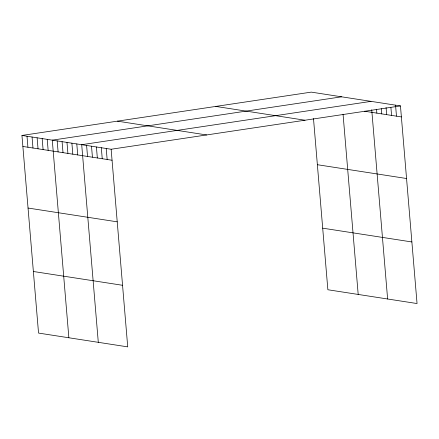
<?xml version="1.0" encoding="UTF-8"?>
<svg xmlns="http://www.w3.org/2000/svg" width="439" height="439" viewBox="0 0 439 439"><rect width="100%" height="100%" fill="white"/><g stroke="black" fill="none" stroke-linecap="round" stroke-linejoin="round"><path stroke-width="0.66" d="M21.95 135.453L111.133 149.249L127.727 346.876L38.544 333.08L21.95 135.453L311.273 92.124L400.456 105.92L417.05 303.547L327.867 289.751L313.49 118.525M341.597 96.816L52.274 140.145L68.868 337.767M371.026 101.371L81.703 144.694L98.298 342.321M111.133 149.249L400.456 105.92M364.589 111.232L401.378 116.922M215.796 106.425L304.979 120.22M117.427 121.159L206.61 134.949M317.37 164.713L406.552 178.508M22.872 146.456L112.055 160.246M322.698 228.165L411.881 241.96M28.047 208.042L117.229 221.832M33.375 271.494L122.558 285.29M395.55 105.162L396.472 116.159M390.919 107.637L391.566 115.402M386.068 107.528L386.666 114.645M381.326 108.707L381.76 113.888M376.53 109.245L376.854 113.125M371.729 109.783L387.621 298.992M343.057 114.233L358.191 294.443M106.227 148.492L107.149 159.489M101.321 147.734L102.243 158.731M96.415 146.972L97.343 157.974M91.51 146.214L92.437 157.211M86.609 145.457L87.531 156.454M76.798 143.937L77.719 154.94M71.892 143.18L72.814 154.177M66.986 142.423L67.908 153.42M62.08 141.66L63.007 152.662M57.174 140.903L58.102 151.905M47.22 139.361L48.142 150.363M42.166 138.581L43.088 149.578M37.112 137.802L38.034 148.799M32.058 137.017L32.98 148.02M27.004 136.238L27.926 147.235"/></g></svg>
